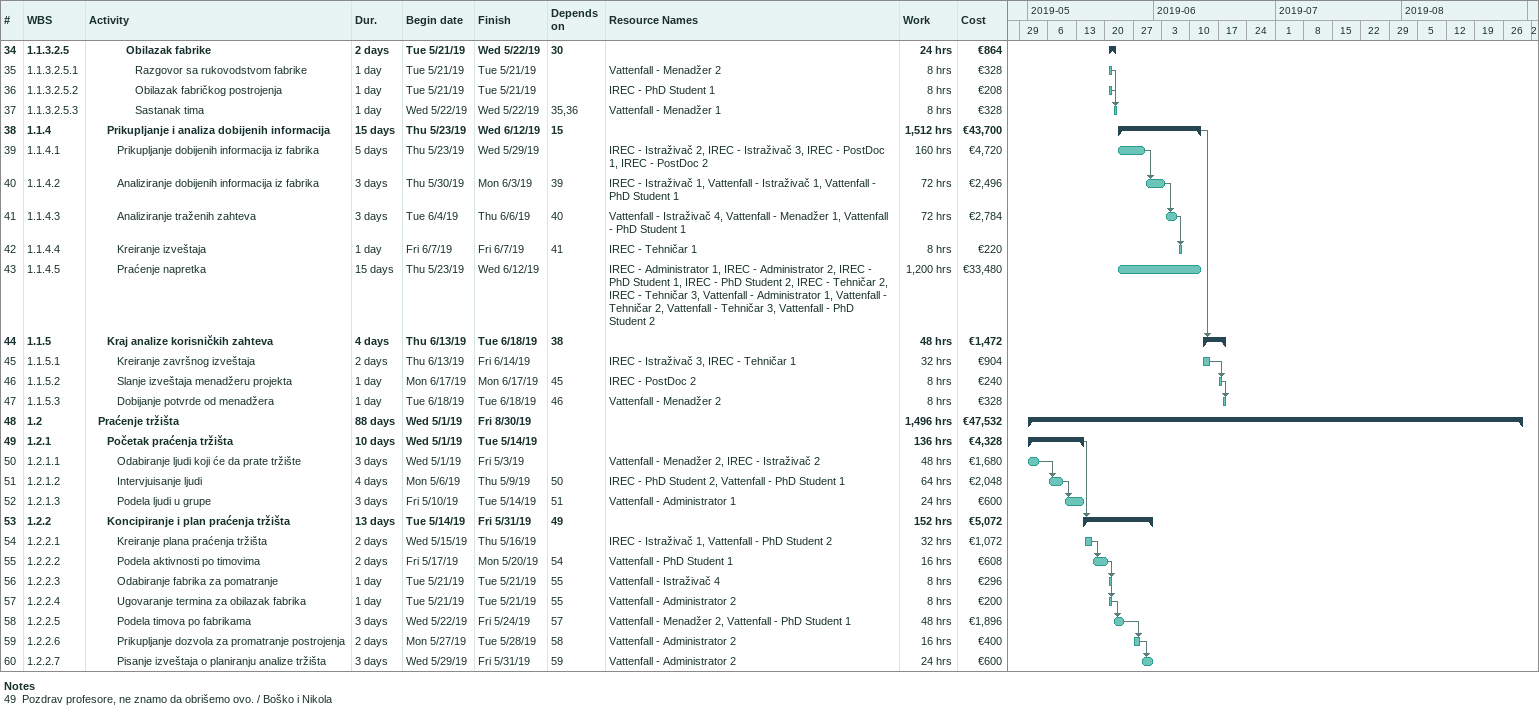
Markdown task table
| ID | WBS | Task | Duration | Start | Finish | Predecessors | Resources | Work (h) | Cost (€) |
|---|---|---|---|---|---|---|---|---|---|
| 34 | 1.1.3.2.5 | **Obilazak fabrike** | 2d | 2019-05-21 | 2019-05-22 | 30 |  | 24 | 864 |
| 35 | 1.1.3.2.5.1 | Razgovor sa rukovodstvom fabrike | 1d | 2019-05-21 | 2019-05-21 |  | Vattenfall - Menadžer 2 | 8 | 328 |
| 36 | 1.1.3.2.5.2 | Obilazak fabričkog postrojenja | 1d | 2019-05-21 | 2019-05-21 |  | IREC - PhD Student 1 | 8 | 208 |
| 37 | 1.1.3.2.5.3 | Sastanak tima | 1d | 2019-05-22 | 2019-05-22 | 35, 36 | Vattenfall - Menadžer 1 | 8 | 328 |
| 38 | 1.1.4 | **Prikupljanje i analiza dobijenih informacija** | 15d | 2019-05-23 | 2019-06-12 | 15 |  | 1512 | 43700 |
| 39 | 1.1.4.1 | Prikupljanje dobijenih informacija iz fabrika | 5d | 2019-05-23 | 2019-05-29 |  | IREC - Istraživač 2, IREC - Istraživač 3, IREC - PostDoc 1, IREC - PostDoc 2 | 160 | 4720 |
| 40 | 1.1.4.2 | Analiziranje dobijenih informacija iz fabrika | 3d | 2019-05-30 | 2019-06-03 | 39 | IREC - Istraživač 1, Vattenfall - Istraživač 1, Vattenfall - PhD Student 1 | 72 | 2496 |
| 41 | 1.1.4.3 | Analiziranje traženih zahteva | 3d | 2019-06-04 | 2019-06-06 | 40 | Vattenfall - Istraživač 4, Vattenfall - Menadžer 1, Vattenfall - PhD Student 1 | 72 | 2784 |
| 42 | 1.1.4.4 | Kreiranje izveštaja | 1d | 2019-06-07 | 2019-06-07 | 41 | IREC - Tehničar 1 | 8 | 220 |
| 43 | 1.1.4.5 | Praćenje napretka | 15d | 2019-05-23 | 2019-06-12 |  | IREC - Administrator 1, IREC - Administrator 2, IREC - PhD Student 1, IREC - PhD Student 2, IREC - Tehničar 2, IREC - Tehničar 3, Vattenfall - Administrator 1, Vattenfall - Tehničar 2, Vattenfall - Tehničar 3, Vattenfall - PhD Student 2 | 1200 | 33480 |
| 44 | 1.1.5 | **Kraj analize korisničkih zahteva** | 4d | 2019-06-13 | 2019-06-18 | 38 |  | 48 | 1472 |
| 45 | 1.1.5.1 | Kreiranje završnog izveštaja | 2d | 2019-06-13 | 2019-06-14 |  | IREC - Istraživač 3, IREC - Tehničar 1 | 32 | 904 |
| 46 | 1.1.5.2 | Slanje izveštaja menadžeru projekta | 1d | 2019-06-17 | 2019-06-17 | 45 | IREC - PostDoc 2 | 8 | 240 |
| 47 | 1.1.5.3 | Dobijanje potvrde od menadžera | 1d | 2019-06-18 | 2019-06-18 | 46 | Vattenfall - Menadžer 2 | 8 | 328 |
| 48 | 1.2 | **Praćenje tržišta** | 88d | 2019-05-01 | 2019-08-30 |  |  | 1496 | 47532 |
| 49 | 1.2.1 | **Početak praćenja tržišta** | 10d | 2019-05-01 | 2019-05-14 |  |  | 136 | 4328 |
| 50 | 1.2.1.1 | Odabiranje ljudi koji će da prate tržište | 3d | 2019-05-01 | 2019-05-03 |  | Vattenfall - Menadžer 2, IREC - Istraživač 2 | 48 | 1680 |
| 51 | 1.2.1.2 | Intervjuisanje ljudi | 4d | 2019-05-06 | 2019-05-09 | 50 | IREC - PhD Student 2, Vattenfall - PhD Student 1 | 64 | 2048 |
| 52 | 1.2.1.3 | Podela ljudi u grupe | 3d | 2019-05-10 | 2019-05-14 | 51 | Vattenfall - Administrator 1 | 24 | 600 |
| 53 | 1.2.2 | **Koncipiranje i plan praćenja tržišta** | 13d | 2019-05-14 | 2019-05-31 | 49 |  | 152 | 5072 |
| 54 | 1.2.2.1 | Kreiranje plana praćenja tržišta | 2d | 2019-05-15 | 2019-05-16 |  | IREC - Istraživač 1, Vattenfall - PhD Student 2 | 32 | 1072 |
| 55 | 1.2.2.2 | Podela aktivnosti po timovima | 2d | 2019-05-17 | 2019-05-20 | 54 | Vattenfall - PhD Student 1 | 16 | 608 |
| 56 | 1.2.2.3 | Odabiranje fabrika za pomatranje | 1d | 2019-05-21 | 2019-05-21 | 55 | Vattenfall - Istraživač 4 | 8 | 296 |
| 57 | 1.2.2.4 | Ugovaranje termina za obilazak fabrika | 1d | 2019-05-21 | 2019-05-21 | 55 | Vattenfall - Administrator 2 | 8 | 200 |
| 58 | 1.2.2.5 | Podela timova po fabrikama | 3d | 2019-05-22 | 2019-05-24 | 57 | Vattenfall - Menadžer 2, Vattenfall - PhD Student 1 | 48 | 1896 |
| 59 | 1.2.2.6 | Prikupljanje dozvola za promatranje postrojenja | 2d | 2019-05-27 | 2019-05-28 | 58 | Vattenfall - Administrator 2 | 16 | 400 |
| 60 | 1.2.2.7 | Pisanje izveštaja o planiranju analize tržišta | 3d | 2019-05-29 | 2019-05-31 | 59 | Vattenfall - Administrator 2 | 24 | 600 |

Notes
- 49: Pozdrav profesore, ne znamo da obrišemo ovo. / Boško i Nikola
